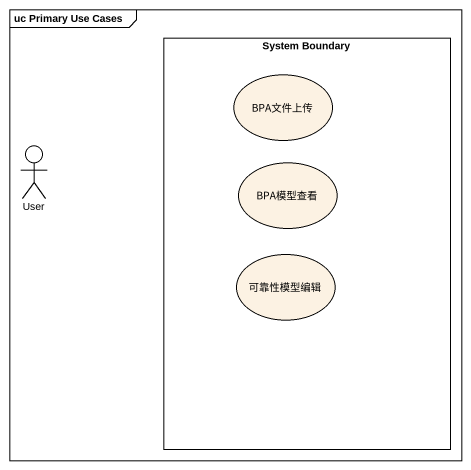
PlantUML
@startuml
mainframe uc Primary Use Cases
rectangle "System Boundary" as System_Boundary {
  usecase BPA文件上传
  usecase BPA模型查看
  usecase 可靠性模型编辑
}
actor User
@enduml
